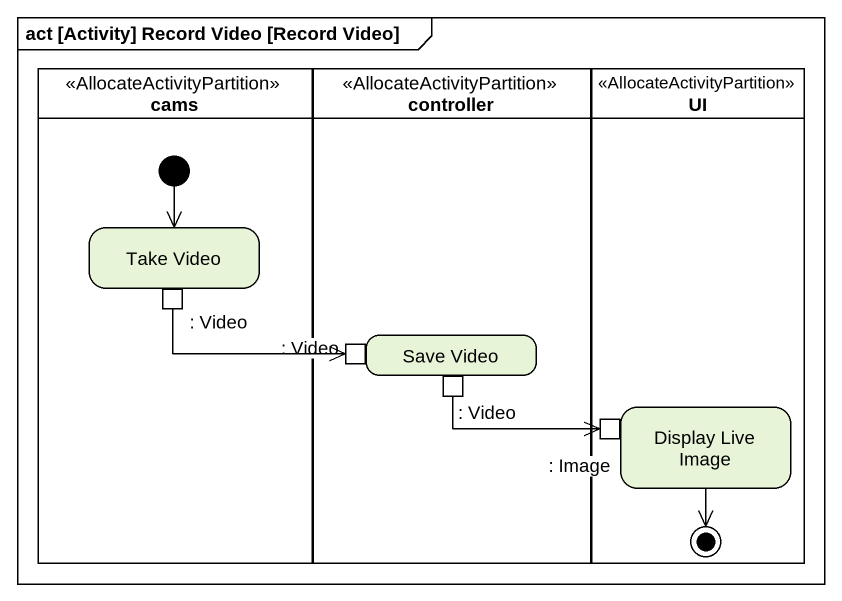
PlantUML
@startuml
mainframe act [Activity] Record Video [Record Video]
hide empty description
state cams <<AllocateActivityPartition>> {
  state "Take Video" as Take_Video {
    state ": Video" as Video <<outputPin>>
  }
  [*] --> Take_Video
}
state controller <<AllocateActivityPartition>> {
  state "Save Video" as Save_Video {
    state ": Video" as Video_2 <<inputPin>>
    state ": Video" as Video_3 <<outputPin>>
  }
}
state UI <<AllocateActivityPartition>> {
  state "Display Live Image" as Display_Live_Image {
    state ": Image" as Image <<inputPin>>
  }
  Display_Live_Image --> [*]
}
Video -right-> Video_2
Video_3 -right-> Image
@enduml
